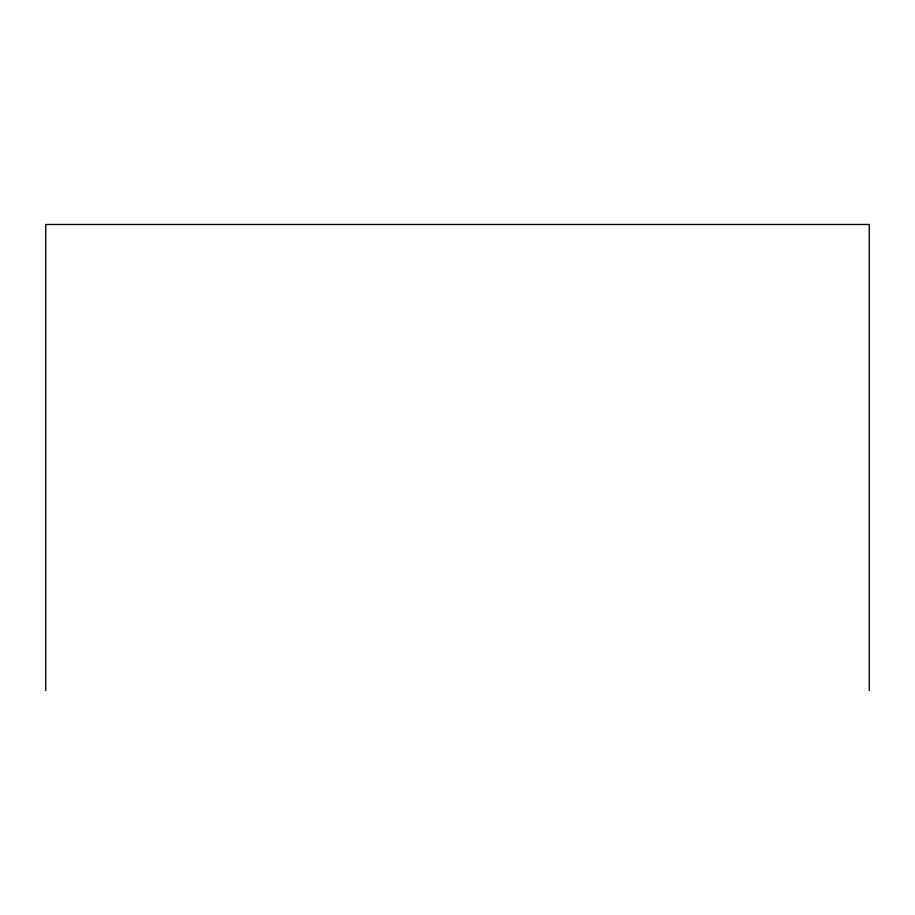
<?xml version="1.0" encoding="UTF-8"?>
<svg xmlns="http://www.w3.org/2000/svg" width="915" height="915" viewBox="0 0 915 915"><rect width="100%" height="100%" fill="white"/><g stroke="black" fill="none" stroke-linecap="round" stroke-linejoin="round"><path stroke-width="1.37" d="M869.25 690.516L869.25 224.484L45.75 224.484L45.75 690.516"/></g></svg>
